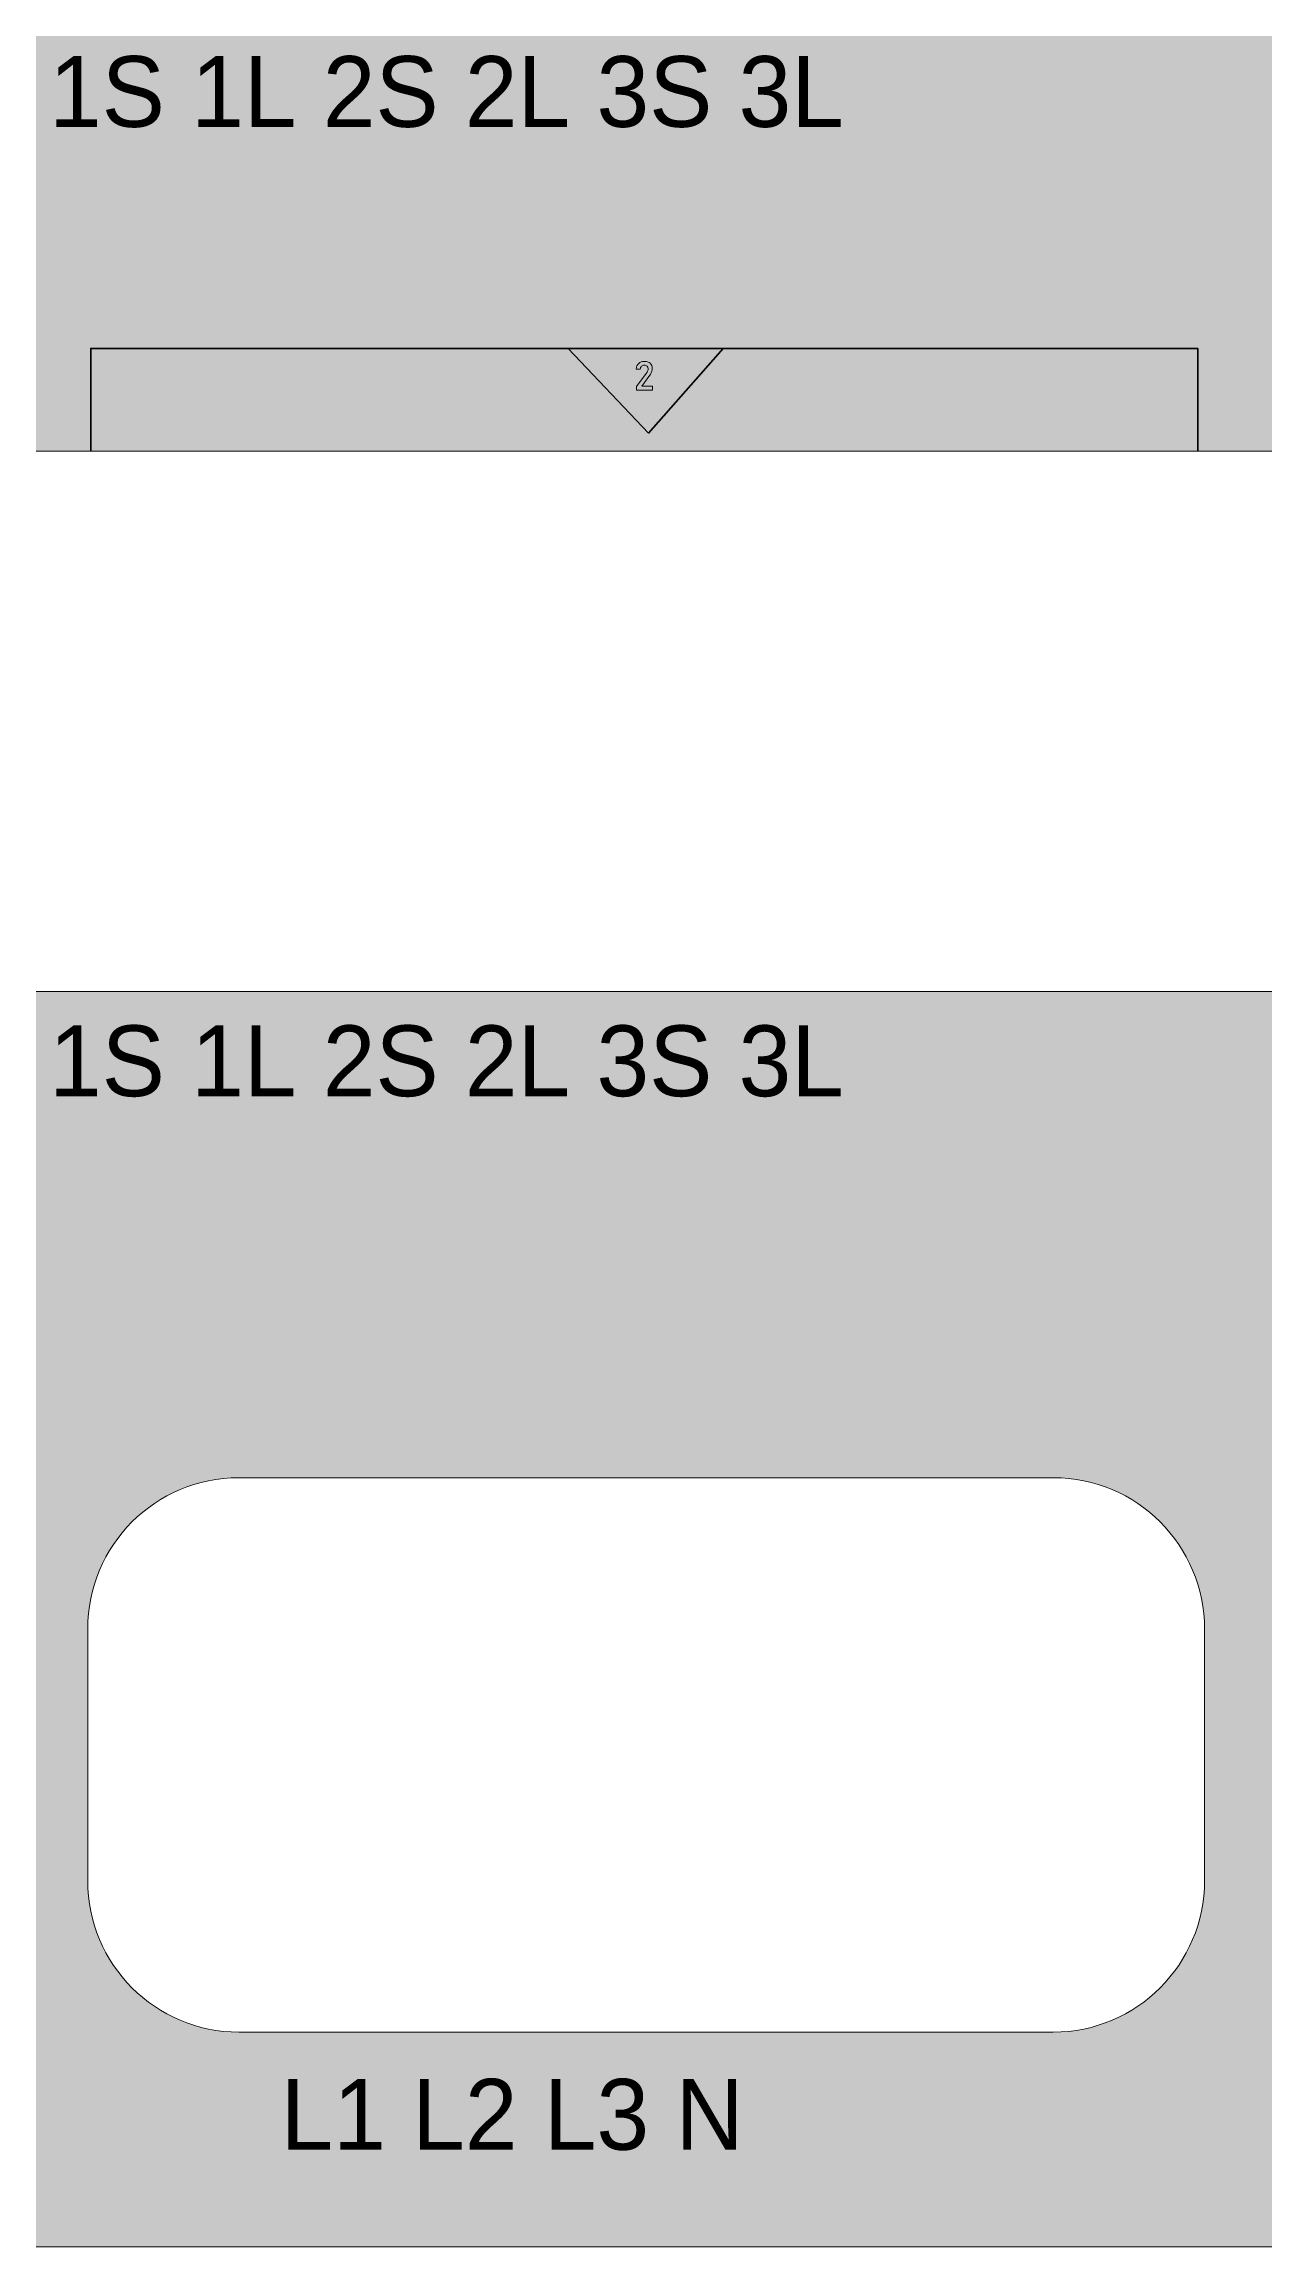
# Model space of a CAD drawing. Header units: millimetres. Extents: x -15 to 94, y -30 to 90.
# Drawn here: x 25.1 to 55.6, y -29.6 to 25.4 of the extents above; entities that cross this region are included whole.
import ezdxf

# ---------------------------------------------------------------- set-up
doc = ezdxf.new("R2010")
doc.units = ezdxf.units.MM
doc.header["$MEASUREMENT"] = 0
doc.layers.get('0').update_dxf_attribs({"lineweight": 0})

# ---------------------------------------------------------------- blocks, each defined once
blk = doc.blocks.new('Block_4')
at = {"insert": (25.261, 23.322), "char_height": 0.2, "attachment_point": 7}
blk.add_mtext('\\C7;\\c16777215;\\FMyriad Pro|b0|i0|c1;\\H1.769999;\\W1.000000;1S 1L 2S 2L 3S 3L', dxfattribs=at)
blk = doc.blocks.new('Block_5')
at = {"insert": (25.261, -0.908), "char_height": 0.2, "attachment_point": 7}
blk.add_mtext('\\C7;\\c16777215;\\FMyriad Pro|b0|i0|c1;\\H1.769999;\\W1.000000;1S 1L 2S 2L 3S 3L', dxfattribs=at)
blk = doc.blocks.new('Block_29')
at = {"color": 7, "lineweight": 35, "true_color": 0xffffff}
blk.add_lwpolyline([(53.98, 15.244), (53.98, 17.81), (26.302, 17.81), (26.302, 15.244)], dxfattribs=at)
blk.add_lwpolyline([(38.24, 17.81), (40.243, 15.693), (42.113, 17.81)], close=True, dxfattribs=at)
blk = doc.blocks.new('Block_30')
at = {"true_color": 0x000000, "transparency": 33554687}
h = blk.add_hatch(color=18, dxfattribs=at)
h.dxf.hatch_style = 2
edge = h.paths.add_edge_path()
edge.add_spline(control_points=[(39.945, 16.769), (39.945, 16.769), (39.945, 16.856), (39.945, 16.856), (39.945, 16.856), (40.192, 17.186), (40.192, 17.186), (40.207, 17.205), (40.218, 17.224), (40.226, 17.244), (40.234, 17.265), (40.238, 17.284), (40.238, 17.302), (40.238, 17.302), (40.238, 17.303), (40.238, 17.303), (40.238, 17.331), (40.229, 17.353), (40.213, 17.368), (40.196, 17.384), (40.173, 17.392), (40.142, 17.392), (40.113, 17.392), (40.09, 17.383), (40.072, 17.366), (40.054, 17.349), (40.043, 17.325), (40.039, 17.294), (40.039, 17.294), (40.039, 17.293), (40.039, 17.293), (40.039, 17.293), (39.936, 17.293), (39.936, 17.293), (39.936, 17.293), (39.936, 17.294), (39.936, 17.294), (39.945, 17.355), (39.967, 17.403), (40.003, 17.436), (40.039, 17.47), (40.085, 17.487), (40.141, 17.487), (40.205, 17.487), (40.254, 17.471), (40.289, 17.438), (40.324, 17.406), (40.341, 17.361), (40.341, 17.302), (40.341, 17.302), (40.341, 17.301), (40.341, 17.301), (40.341, 17.276), (40.336, 17.25), (40.326, 17.222), (40.315, 17.194), (40.301, 17.168), (40.282, 17.143), (40.282, 17.143), (40.077, 16.864), (40.077, 16.864), (40.077, 16.864), (40.345, 16.864), (40.345, 16.864), (40.345, 16.864), (40.345, 16.769), (40.345, 16.769), (40.345, 16.769), (39.945, 16.769), (39.945, 16.769)], knot_values=[0, 0, 0, 0, 1, 1, 1, 2, 2, 2, 3, 3, 3, 4, 4, 4, 5, 5, 5, 6, 6, 6, 7, 7, 7, 8, 8, 8, 9, 9, 9, 10, 10, 10, 11, 11, 11, 12, 12, 12, 13, 13, 13, 14, 14, 14, 15, 15, 15, 16, 16, 16, 17, 17, 17, 18, 18, 18, 19, 19, 19, 20, 20, 20, 21, 21, 21, 22, 22, 22, 23, 23, 23, 23], degree=3, periodic=0)
blk.add_open_spline([(39.945, 16.769), (39.945, 16.769), (39.945, 16.856), (39.945, 16.856), (39.945, 16.856), (40.192, 17.186), (40.192, 17.186), (40.207, 17.205), (40.218, 17.224), (40.226, 17.244), (40.234, 17.265), (40.238, 17.284), (40.238, 17.302), (40.238, 17.302), (40.238, 17.303), (40.238, 17.303), (40.238, 17.331), (40.229, 17.353), (40.213, 17.368), (40.196, 17.384), (40.173, 17.392), (40.142, 17.392), (40.113, 17.392), (40.09, 17.383), (40.072, 17.366), (40.054, 17.349), (40.043, 17.325), (40.039, 17.294), (40.039, 17.294), (40.039, 17.293), (40.039, 17.293), (40.039, 17.293), (39.936, 17.293), (39.936, 17.293), (39.936, 17.293), (39.936, 17.294), (39.936, 17.294), (39.945, 17.355), (39.967, 17.403), (40.003, 17.436), (40.039, 17.47), (40.085, 17.487), (40.141, 17.487), (40.205, 17.487), (40.254, 17.471), (40.289, 17.438), (40.324, 17.406), (40.341, 17.361), (40.341, 17.302), (40.341, 17.302), (40.341, 17.301), (40.341, 17.301), (40.341, 17.276), (40.336, 17.25), (40.326, 17.222), (40.315, 17.194), (40.301, 17.168), (40.282, 17.143), (40.282, 17.143), (40.077, 16.864), (40.077, 16.864), (40.077, 16.864), (40.345, 16.864), (40.345, 16.864), (40.345, 16.864), (40.345, 16.769), (40.345, 16.769), (40.345, 16.769), (39.945, 16.769), (39.945, 16.769)], degree=3, knots=[0, 0, 0, 0, 1, 1, 1, 2, 2, 2, 3, 3, 3, 4, 4, 4, 5, 5, 5, 6, 6, 6, 7, 7, 7, 8, 8, 8, 9, 9, 9, 10, 10, 10, 11, 11, 11, 12, 12, 12, 13, 13, 13, 14, 14, 14, 15, 15, 15, 16, 16, 16, 17, 17, 17, 18, 18, 18, 19, 19, 19, 20, 20, 20, 21, 21, 21, 22, 22, 22, 23, 23, 23, 23])

msp = doc.modelspace()

# ---------------------------------------------------------------- hatches: boundary and pattern name
at = {"true_color": 0x000000, "transparency": 33554687}
h = msp.add_hatch(color=18, dxfattribs=at)
h.dxf.hatch_style = 2
edge = h.paths.add_edge_path()
edge.add_spline(control_points=[(87.87, 73.611), (87.87, 73.611), (-7.874, 73.611), (-7.874, 73.611), (-7.874, 73.611), (-7.874, 83.943), (-7.874, 83.943), (-7.874, 85.697), (-6.452, 87.122), (-4.695, 87.122), (-4.695, 87.122), (84.691, 87.122), (84.691, 87.122), (86.448, 87.122), (87.87, 85.697), (87.87, 83.943), (87.87, 83.943), (87.87, 73.611), (87.87, 73.611)], knot_values=[0, 0, 0, 0, 1, 1, 1, 2, 2, 2, 3, 3, 3, 4, 4, 4, 5, 5, 5, 6, 6, 6, 6], degree=3, periodic=0)
edge = h.paths.add_edge_path()
edge.add_spline(control_points=[(87.87, 49.65), (87.87, 49.65), (-7.874, 49.65), (-7.874, 49.65), (-7.874, 49.65), (-7.874, 63.161), (-7.874, 63.161), (-7.874, 63.161), (87.87, 63.161), (87.87, 63.161), (87.87, 63.161), (87.87, 49.65), (87.87, 49.65)], knot_values=[0, 0, 0, 0, 1, 1, 1, 2, 2, 2, 3, 3, 3, 4, 4, 4, 4], degree=3, periodic=0)
edge = h.paths.add_edge_path()
edge.add_spline(control_points=[(87.87, 25.693), (87.87, 25.693), (-7.874, 25.693), (-7.874, 25.693), (-7.874, 25.693), (-7.874, 39.204), (-7.874, 39.204), (-7.874, 39.204), (87.87, 39.204), (87.87, 39.204), (87.87, 39.204), (87.87, 25.693), (87.87, 25.693)], knot_values=[0, 0, 0, 0, 1, 1, 1, 2, 2, 2, 3, 3, 3, 4, 4, 4, 4], degree=3, periodic=0)
edge = h.paths.add_edge_path()
edge.add_spline(control_points=[(87.87, 1.732), (87.87, 1.732), (-7.874, 1.732), (-7.874, 1.732), (-7.874, 1.732), (-7.874, 15.244), (-7.874, 15.244), (-7.874, 15.244), (87.87, 15.244), (87.87, 15.244), (87.87, 15.244), (87.87, 1.732), (87.87, 1.732)], knot_values=[0, 0, 0, 0, 1, 1, 1, 2, 2, 2, 3, 3, 3, 4, 4, 4, 4], degree=3, periodic=0)
edge = h.paths.add_edge_path()
edge.add_spline(control_points=[(54.148, -20.493), (54.148, -22.581), (52.455, -24.278), (50.366, -24.278), (50.366, -24.278), (30.007, -24.278), (30.007, -24.278), (27.919, -24.278), (26.226, -22.581), (26.226, -20.493), (26.226, -20.493), (26.226, -14.203), (26.226, -14.203), (26.226, -12.111), (27.919, -10.418), (30.007, -10.418), (30.007, -10.418), (50.366, -10.418), (50.366, -10.418), (52.455, -10.418), (54.148, -12.111), (54.148, -14.203), (54.148, -14.203), (54.148, -20.493), (54.148, -20.493)], knot_values=[0, 0, 0, 0, 1, 1, 1, 2, 2, 2, 3, 3, 3, 4, 4, 4, 5, 5, 5, 6, 6, 6, 7, 7, 7, 8, 8, 8, 8], degree=3, periodic=0)
edge = h.paths.add_edge_path()
edge.add_spline(control_points=[(91.324, 83.792), (89.112, 83.792), (87.323, 85.584), (87.323, 87.792), (87.323, 87.792), (87.323, 90.413), (87.323, 90.413), (87.323, 90.413), (-7.595, 90.413), (-7.595, 90.413), (-7.595, 90.413), (-7.595, 87.912), (-7.595, 87.912), (-7.595, 85.704), (-9.387, 83.912), (-11.596, 83.912), (-11.596, 83.912), (-14.633, 83.912), (-14.633, 83.912), (-14.633, 83.912), (-14.633, -22.613), (-14.633, -22.613), (-14.633, -22.613), (-12.132, -22.613), (-12.132, -22.613), (-9.924, -22.613), (-8.132, -24.402), (-8.132, -26.61), (-8.132, -26.61), (-8.132, -29.647), (-8.132, -29.647), (-8.132, -29.647), (87.87, -29.647), (87.87, -29.647), (87.87, -29.647), (87.87, -26.61), (87.87, -26.61), (87.87, -24.402), (89.658, -22.613), (91.867, -22.613), (91.867, -22.613), (94.368, -22.613), (94.368, -22.613), (94.368, -22.613), (94.368, 83.792), (94.368, 83.792), (94.368, 83.792), (91.324, 83.792), (91.324, 83.792)], knot_values=[0, 0, 0, 0, 1, 1, 1, 2, 2, 2, 3, 3, 3, 4, 4, 4, 5, 5, 5, 6, 6, 6, 7, 7, 7, 8, 8, 8, 9, 9, 9, 10, 10, 10, 11, 11, 11, 12, 12, 12, 13, 13, 13, 14, 14, 14, 15, 15, 15, 16, 16, 16, 16], degree=3, periodic=0)

# ---------------------------------------------------------------- linework, layer by layer
for points, knots in [([(91.324, 83.792), (89.112, 83.792), (87.323, 85.584), (87.323, 87.792), (87.323, 87.792), (87.323, 90.413), (87.323, 90.413), (87.323, 90.413), (-7.595, 90.413), (-7.595, 90.413), (-7.595, 90.413), (-7.595, 87.912), (-7.595, 87.912), (-7.595, 85.704), (-9.387, 83.912), (-11.596, 83.912), (-11.596, 83.912), (-14.633, 83.912), (-14.633, 83.912), (-14.633, 83.912), (-14.633, -22.613), (-14.633, -22.613), (-14.633, -22.613), (-12.132, -22.613), (-12.132, -22.613), (-9.924, -22.613), (-8.132, -24.402), (-8.132, -26.61), (-8.132, -26.61), (-8.132, -29.647), (-8.132, -29.647), (-8.132, -29.647), (87.87, -29.647), (87.87, -29.647), (87.87, -29.647), (87.87, -26.61), (87.87, -26.61), (87.87, -24.402), (89.658, -22.613), (91.867, -22.613), (91.867, -22.613), (94.368, -22.613), (94.368, -22.613), (94.368, -22.613), (94.368, 83.792), (94.368, 83.792), (94.368, 83.792), (91.324, 83.792), (91.324, 83.792)], [0, 0, 0, 0, 1, 1, 1, 2, 2, 2, 3, 3, 3, 4, 4, 4, 5, 5, 5, 6, 6, 6, 7, 7, 7, 8, 8, 8, 9, 9, 9, 10, 10, 10, 11, 11, 11, 12, 12, 12, 13, 13, 13, 14, 14, 14, 15, 15, 15, 16, 16, 16, 16]), ([(87.87, 1.732), (87.87, 1.732), (-7.874, 1.732), (-7.874, 1.732), (-7.874, 1.732), (-7.874, 15.244), (-7.874, 15.244), (-7.874, 15.244), (87.87, 15.244), (87.87, 15.244), (87.87, 15.244), (87.87, 1.732), (87.87, 1.732)], [0, 0, 0, 0, 1, 1, 1, 2, 2, 2, 3, 3, 3, 4, 4, 4, 4]), ([(54.148, -20.493), (54.148, -22.581), (52.455, -24.278), (50.366, -24.278), (50.366, -24.278), (30.007, -24.278), (30.007, -24.278), (27.919, -24.278), (26.226, -22.581), (26.226, -20.493), (26.226, -20.493), (26.226, -14.203), (26.226, -14.203), (26.226, -12.111), (27.919, -10.418), (30.007, -10.418), (30.007, -10.418), (50.366, -10.418), (50.366, -10.418), (52.455, -10.418), (54.148, -12.111), (54.148, -14.203), (54.148, -14.203), (54.148, -20.493), (54.148, -20.493)], [0, 0, 0, 0, 1, 1, 1, 2, 2, 2, 3, 3, 3, 4, 4, 4, 5, 5, 5, 6, 6, 6, 7, 7, 7, 8, 8, 8, 8])]:
    msp.add_open_spline(points, degree=3, knots=knots)

# ---------------------------------------------------------------- block references
for name in ['Block_4', 'Block_29', 'Block_30', 'Block_5']:
    msp.add_blockref(name, (0, 0))

# ---------------------------------------------------------------- texts
at = {"insert": (31.049, -27.243), "char_height": 0.2, "attachment_point": 7}
msp.add_mtext('\\C7;\\c16777215;\\FMyriad Pro|b0|i0|c1;\\H1.769999;\\W1.000000;L1 L2 L3 N', dxfattribs=at)

doc.saveas('drawing.dxf')
